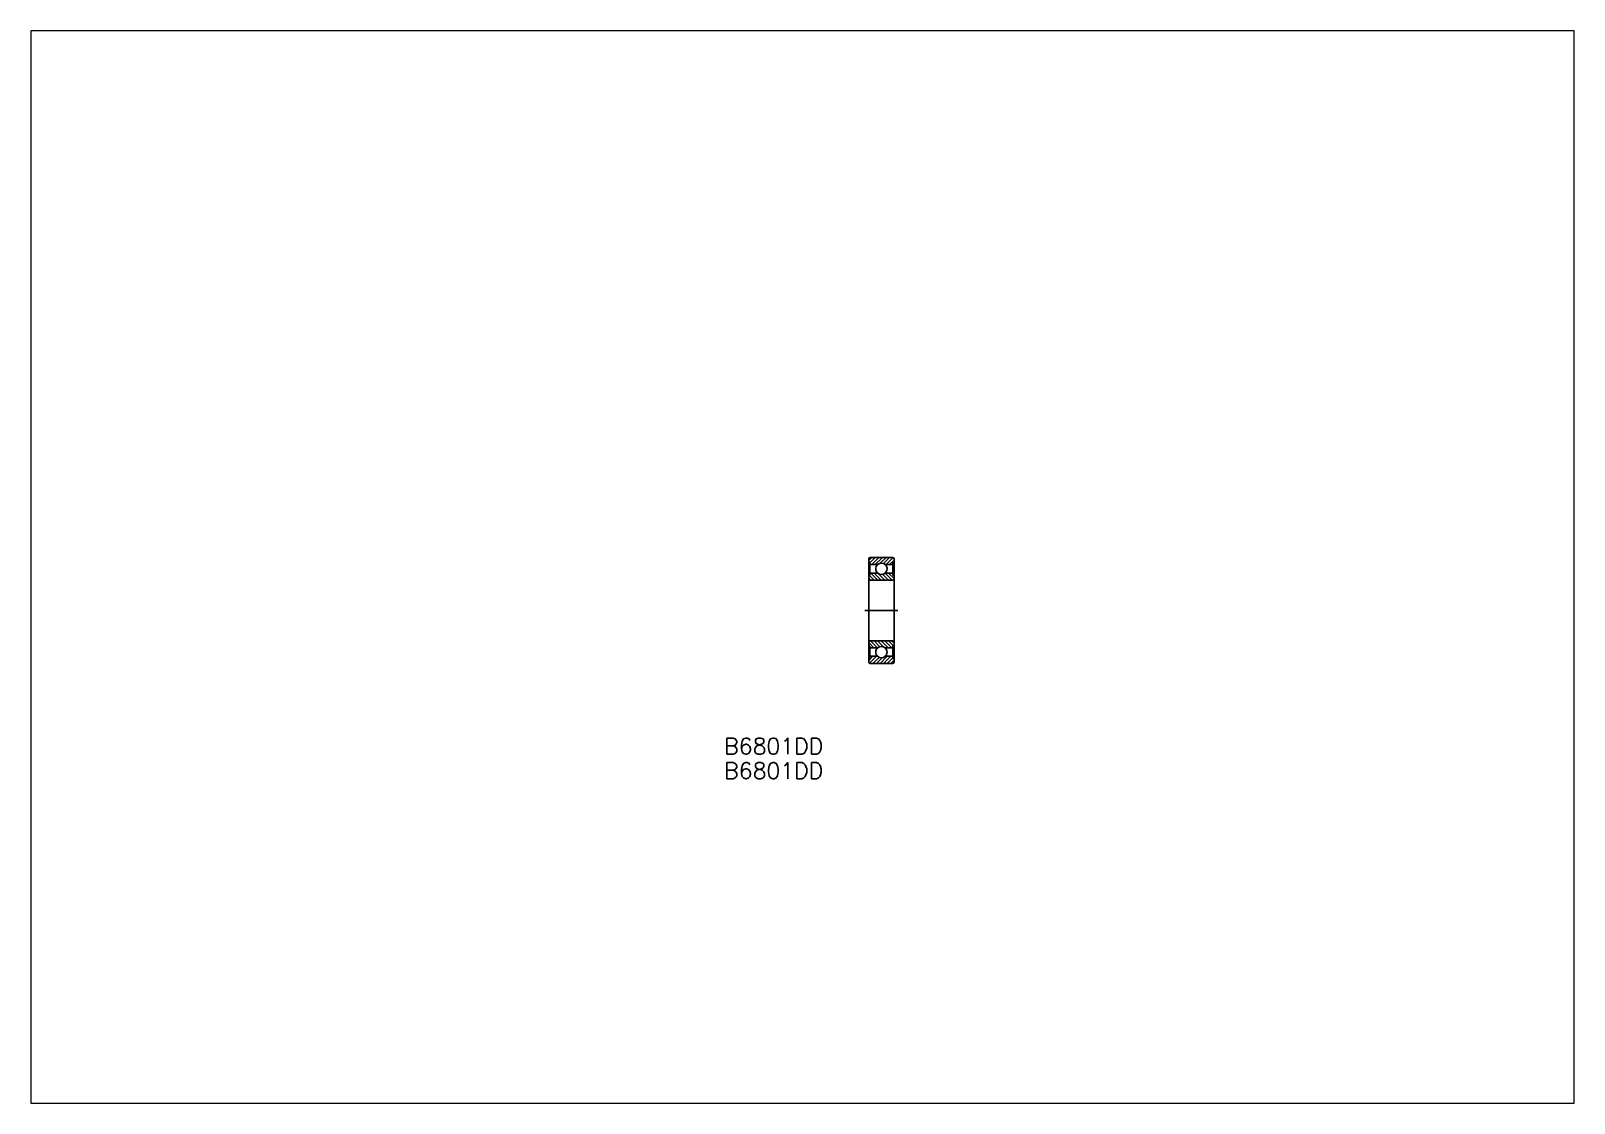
# Paper-space layout 'レイアウト1' of a CAD drawing. Extents: x 1.12 to 10.1, y 0.78 to 7.02.
# The model-space entities are those that its viewports show. They can reach past a viewport. Long polylines and large blocks are cut down to what shows.
import ezdxf

# ---------------------------------------------------------------- set-up
doc = ezdxf.new("R2010")
doc.units = 0
doc.header["$MEASUREMENT"] = 0
doc.linetypes.add('CENTER', pattern=[17.5, 13, -1.5, 1.5, -1.5])
doc.layers.get('0').update_dxf_attribs({"linetype": 'CONTINUOUS'})
doc.layers.add('CENTER', color=1, linetype='CENTER')
doc.styles.get("Standard").update_dxf_attribs({"font": 'txt.shx', "bigfont": '@extfont2.shx'})

msp = doc.modelspace()

# ---------------------------------------------------------------- linework, layer by layer
at = {"color": 3, "linetype": 'Continuous'}
for p, q in [((161.61, 106.3), (162.21, 106.9)), ((161.84, 105.82), (162.91, 106.9)), ((162.2, 105.47), (163.62, 106.9)), ((162.9, 105.47), (164.33, 106.9)), ((163.89, 105.75), (165.04, 106.9)), ((164.53, 105.69), (165.74, 106.9)), ((165.03, 105.47), (166.43, 106.87)), ((161.66, 105.9), (161.84, 103.4)), ((161.84, 105.9), (161.66, 103.4)), ((165.73, 105.47), (166.61, 106.35)), ((166.38, 105.9), (166.55, 103.4)), ((166.55, 105.9), (166.38, 103.4)), ((161.97, 102.4), (161.61, 102.76)), ((162.68, 102.4), (161.68, 103.4)), ((163.39, 102.4), (162, 103.79)), ((164.09, 102.4), (162.7, 103.79)), ((164.8, 102.4), (163.48, 103.72)), ((165.51, 102.4), (164.35, 103.55)), ((166.21, 102.4), (164.83, 103.78)), ((166.61, 102.71), (165.53, 103.79)), ((166.38, 103.65), (166.24, 103.79)), ((162.63, 89.01), (161.61, 90.03)), ((161.66, 86.9), (161.84, 89.4)), ((161.84, 86.9), (161.66, 89.4)), ((161.93, 89.01), (161.84, 89.1)), ((163.34, 89.01), (161.95, 90.4)), ((163.82, 89.23), (162.66, 90.4)), ((164.61, 89.15), (163.36, 90.4)), ((165.46, 89.01), (164.07, 90.4)), ((166.17, 89.01), (164.78, 90.4)), ((166.49, 89.4), (165.49, 90.4)), ((166.61, 89.98), (166.19, 90.4)), ((166.38, 86.9), (166.55, 89.4)), ((166.55, 86.9), (166.38, 89.4)), ((161.61, 86.5), (162.43, 87.32)), ((161.76, 85.94), (163.14, 87.32)), ((162.42, 85.9), (163.65, 87.12)), ((163.13, 85.9), (164.26, 87.03)), ((163.84, 85.9), (165.26, 87.32)), ((164.54, 85.9), (165.97, 87.32)), ((165.25, 85.9), (166.38, 87.02)), ((165.96, 85.9), (166.61, 86.55))]:
    msp.add_line(p, q, dxfattribs=at)
at = {"color": 7, "linetype": 'Continuous'}
for p, q in [((166.31, 106.9), (161.91, 106.9)), ((161.61, 106.6), (161.61, 105.9)), ((161.84, 105.9), (161.61, 105.9)), ((161.61, 105.9), (161.61, 103.4)), ((161.66, 103.4), (161.66, 105.9)), ((161.84, 105.9), (161.84, 105.47)), ((161.84, 105.47), (163.34, 105.47)), ((161.84, 103.79), (161.84, 105.47)), ((164.87, 105.47), (166.38, 105.47)), ((166.38, 105.47), (166.38, 105.9)), ((166.38, 105.9), (166.61, 105.9)), ((166.38, 105.47), (166.38, 103.79)), ((166.55, 105.9), (166.55, 103.4)), ((166.61, 105.9), (166.61, 106.6)), ((166.61, 105.9), (166.61, 103.4)), ((161.61, 103.4), (161.61, 102.7)), ((161.61, 103.4), (161.84, 103.4)), ((161.61, 102.7), (161.61, 96.4)), ((163.38, 103.79), (161.84, 103.79)), ((161.84, 103.79), (161.84, 103.4)), ((161.91, 102.4), (166.31, 102.4)), ((166.38, 103.79), (164.83, 103.79)), ((166.38, 103.4), (166.38, 103.79)), ((166.38, 103.4), (166.61, 103.4)), ((166.61, 102.7), (166.61, 103.4)), ((166.61, 102.7), (166.61, 96.4)), ((161.61, 90.1), (161.61, 96.4)), ((166.61, 90.1), (166.61, 96.4)), ((161.61, 89.4), (161.61, 90.1)), ((161.61, 86.9), (161.61, 89.4)), ((161.61, 89.4), (161.84, 89.4)), ((161.66, 89.4), (161.66, 86.9)), ((161.84, 89.01), (161.84, 89.4)), ((163.38, 89.01), (161.84, 89.01)), ((161.84, 89.01), (161.84, 87.32)), ((161.91, 90.4), (166.31, 90.4)), ((166.38, 89.01), (164.83, 89.01)), ((166.38, 89.4), (166.38, 89.01)), ((166.38, 89.4), (166.61, 89.4)), ((166.38, 87.32), (166.38, 89.01)), ((166.55, 86.9), (166.55, 89.4)), ((166.61, 90.1), (166.61, 89.4)), ((166.61, 86.9), (166.61, 89.4)), ((161.61, 86.2), (161.61, 86.9)), ((161.84, 86.9), (161.61, 86.9)), ((161.84, 87.32), (163.34, 87.32)), ((161.84, 86.9), (161.84, 87.32)), ((166.31, 85.9), (161.91, 85.9)), ((164.87, 87.32), (166.38, 87.32)), ((166.38, 87.32), (166.38, 86.9)), ((166.38, 86.9), (166.61, 86.9)), ((166.61, 86.9), (166.61, 86.2))]:
    msp.add_line(p, q, dxfattribs=at)
for centre, radius, start, end in [((161.91, 106.6), 0.3, 90, 180), ((166.31, 106.6), 0.3, 0, 90), ((164.11, 104.65), 1.13, 132.8334, 229.8576), ((164.11, 104.65), 1.12, 47.1666, 132.8334), ((164.11, 104.65), 1.13, 310.1424, 47.1666), ((161.91, 102.7), 0.3, 180, 270), ((164.11, 104.65), 1.12, 229.8576, 310.1424), ((166.31, 102.7), 0.3, 270, 0), ((161.91, 90.1), 0.3, 90, 180), ((164.11, 88.15), 1.13, 130.1424, 227.1666), ((164.11, 88.15), 1.12, 49.8576, 130.1424), ((164.11, 88.15), 1.12, 312.8334, 49.8576), ((166.31, 90.1), 0.3, 0, 90), ((161.91, 86.2), 0.3, 180, 270), ((164.11, 88.15), 1.12, 227.1666, 312.8334), ((166.31, 86.2), 0.3, 270, 0)]:
    msp.add_arc(centre, radius, start, end, dxfattribs=at)
at = {"layer": 'CENTER', "color": 1, "linetype": 'CENTER'}
msp.add_line((160.86, 96.4), (167.36, 96.4), dxfattribs=at)

# ---------------------------------------------------------------- texts
at = {"color": 7, "linetype": 'Continuous'}
for p in [(133.01, 67.93), (133.01, 63.09)]:
    msp.add_text('B6801DD', height=3.2, dxfattribs=at).set_placement(p)

psp = doc.layouts.new('レイアウト1')

# ---------------------------------------------------------------- viewports
at = {"layer": '0', "color": 7, "linetype": 'Continuous', "view_target_point": (148.5, 105)}
psp.add_viewport(center=(5.6137, 3.9021), size=(8.982, 6.243333), view_center_point=(0, 0), view_height=212.214411, dxfattribs=at)

doc.saveas('drawing.dxf')
